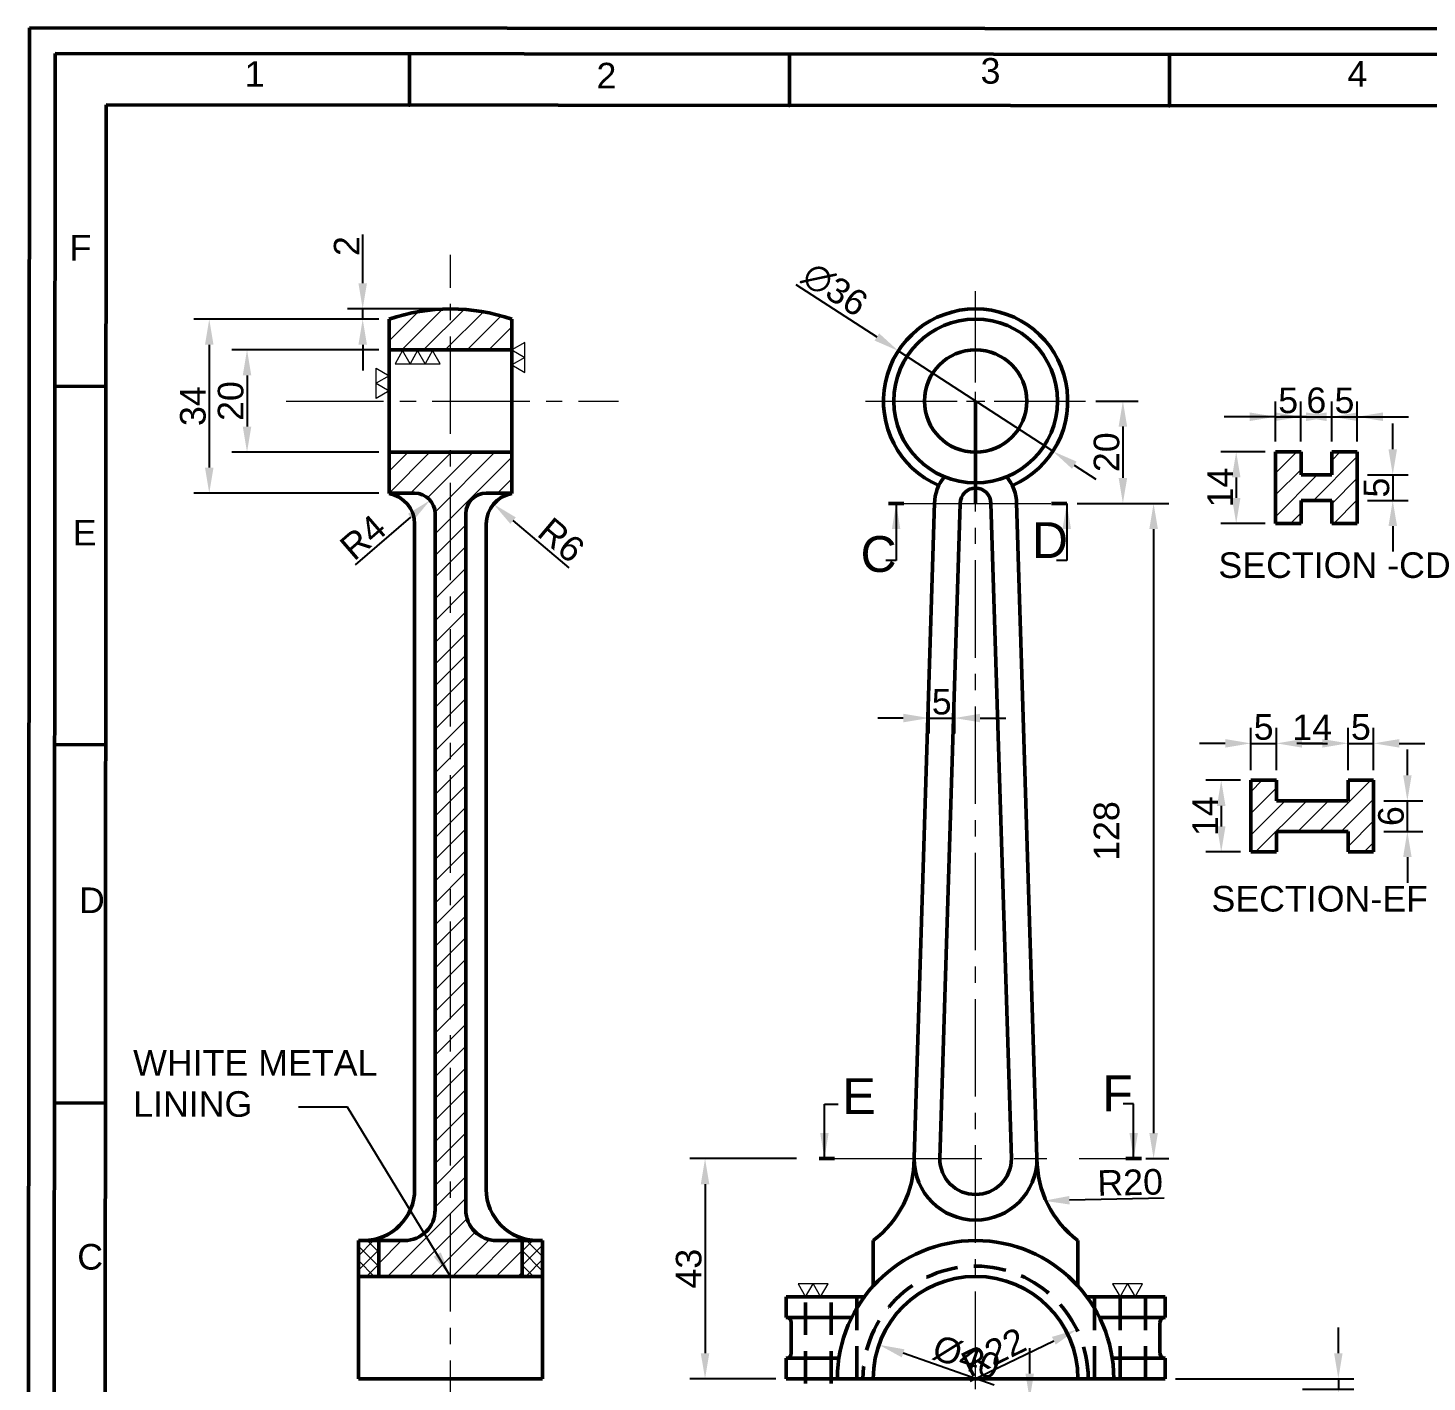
# Model space of a CAD drawing. Header units: millimetres. Extents: x 4773 to 5367, y 1948 to 2369.
# Drawn here: x 4772.8 to 5046.2, y 2104 to 2368.5 of the extents above; entities that cross this region are included whole.
import ezdxf

# ---------------------------------------------------------------- set-up
doc = ezdxf.new("R2010")
doc.units = ezdxf.units.MM
for name, pattern in [('CENTER', [50.8, 31.75, -6.35, 6.35, -6.35]), ('CENTER2', [28.575, 19.05, -3.175, 3.175, -3.175]), ('HIDDEN', [9.525, 6.35, -3.175])]:
    doc.linetypes.add(name, pattern=pattern)
doc.layers.get('0').update_dxf_attribs({"lineweight": 50})
for name, color, linetype, lineweight in [('CENTER', 7, 'CENTER', 20), ('DIM', 7, 'Continuous', 20), ('HIDDEN', 7, 'HIDDEN', 50)]:
    doc.layers.add(name, color=color, linetype=linetype, lineweight=lineweight)
doc.styles.get("Standard").update_dxf_attribs({"font": 'arial.ttf'})
doc.dimstyles.new('ISO-25', dxfattribs={"dimtxt": 5, "dimasz": 5, "dimexe": 3, "dimexo": 2, "dimtad": 1, "dimtxsty": 'Standard', "dimcen": 2.5, "dimadec": 0, "dimazin": 0, "dimtfac": 1, "dimtmove": 0, "dimatfit": 3, "dimfxl": 1, "dimarcsym": 0})
pattern_1 = [(45, (4594.364, 1935.3603), (-2.12132, 2.12132), [])]

# ---------------------------------------------------------------- blocks, each defined once
blk = doc.blocks.new('*U7')
at = {"layer": 'CENTER', "color": 0, "linetype": 'CENTER2', "transparency": 16777216}
blk.add_line((-27.37, 0), (37.58, 0), dxfattribs=at)
blk = doc.blocks.new('*U8')
at = {"layer": 'CENTER', "color": 0, "linetype": 'CENTER2', "transparency": 16777216}
for p, q in [((0, 3.6), (0, 21.5)), ((-21.5, 0), (-3.6, 0)), ((3.6, 0), (21.5, 0)), ((0, -250.16), (0, -3.6))]:
    blk.add_line(p, q, dxfattribs=at)
at = {"layer": 'CENTER', "color": 0, "linetype": 'Continuous', "transparency": 16777216}
for p, q in [((-1.8, 0), (1.8, 0)), ((0, -1.8), (0, 1.8))]:
    blk.add_line(p, q, dxfattribs=at)
blk = doc.blocks.new('*U9')
at = {"layer": 'CENTER', "color": 0, "linetype": 'CENTER2', "transparency": 16777216}
blk.add_line((0, -237.53), (0, 26.08), dxfattribs=at)
blk = doc.blocks.new('*D36')
at = {"layer": 'Defpoints', "color": 0, "transparency": 16777216}
for p in [(4843.34, 2311.64), (4808.21, 2277.64), (4843.34, 2277.64)]:
    blk.add_point(p, dxfattribs=at)
at = {"layer": 'DIM', "color": 0, "lineweight": -2, "transparency": 16777216}
for p, q in [((4841.34, 2311.64), (4805.21, 2311.64)), ((4808.21, 2306.64), (4808.21, 2282.64)), ((4841.34, 2277.64), (4805.21, 2277.64))]:
    blk.add_line(p, q, dxfattribs=at)
at = {"layer": 'DIM', "color": 0, "transparency": 16777216}
for points in [[(4807.38, 2306.64), (4809.04, 2306.64), (4808.21, 2311.64)], [(4807.38, 2282.64), (4809.04, 2282.64), (4808.21, 2277.64)]]:
    blk.add_solid(points, dxfattribs=at)
at = {"layer": 'DIM', "color": 0, "transparency": 16777216, "insert": (4805.03, 2294.64), "char_height": 5, "attachment_point": 5, "rotation": 90}
blk.add_mtext('34', dxfattribs=at)
blk = doc.blocks.new('*D37')
at = {"layer": 'Defpoints', "color": 0, "transparency": 16777216}
for p in [(4838.19, 2313.64), (4855.34, 2313.64), (4843.34, 2311.64)]:
    blk.add_point(p, dxfattribs=at)
at = {"layer": 'DIM', "color": 0, "lineweight": -2, "transparency": 16777216}
for p, q in [((4838.19, 2318.64), (4838.19, 2328.2)), ((4853.34, 2313.64), (4835.19, 2313.64)), ((4838.19, 2311.64), (4838.19, 2313.64)), ((4841.34, 2311.64), (4835.19, 2311.64)), ((4838.19, 2306.64), (4838.19, 2301.64))]:
    blk.add_line(p, q, dxfattribs=at)
at = {"layer": 'DIM', "color": 0, "transparency": 16777216}
for points in [[(4837.36, 2318.64), (4839.02, 2318.64), (4838.19, 2313.64)], [(4837.36, 2306.64), (4839.02, 2306.64), (4838.19, 2311.64)]]:
    blk.add_solid(points, dxfattribs=at)
at = {"layer": 'DIM', "color": 0, "transparency": 16777216, "insert": (4835.05, 2325.92), "char_height": 5, "attachment_point": 5, "rotation": 90}
blk.add_mtext('2', dxfattribs=at)
blk = doc.blocks.new('*D38')
at = {"layer": 'Defpoints', "color": 0, "transparency": 16777216}
for p in [(4843.34, 2305.64), (4815.59, 2285.64), (4843.34, 2285.64)]:
    blk.add_point(p, dxfattribs=at)
at = {"layer": 'DIM', "color": 0, "lineweight": -2, "transparency": 16777216}
for p, q in [((4841.34, 2305.64), (4812.59, 2305.64)), ((4815.59, 2300.64), (4815.59, 2290.64)), ((4841.34, 2285.64), (4812.59, 2285.64))]:
    blk.add_line(p, q, dxfattribs=at)
at = {"layer": 'DIM', "color": 0, "transparency": 16777216}
for points in [[(4814.76, 2300.64), (4816.42, 2300.64), (4815.59, 2305.64)], [(4814.76, 2290.64), (4816.42, 2290.64), (4815.59, 2285.64)]]:
    blk.add_solid(points, dxfattribs=at)
at = {"layer": 'DIM', "color": 0, "transparency": 16777216, "insert": (4812.41, 2295.64), "char_height": 5, "attachment_point": 5, "rotation": 90}
blk.add_mtext('20', dxfattribs=at)
blk = doc.blocks.new('*D39')
at = {"layer": 'Defpoints', "color": 0, "transparency": 16777216}
for p in [(4863.76, 2275.51), (4868.34, 2271.64)]:
    blk.add_point(p, dxfattribs=at)
at = {"layer": 'DIM', "color": 0, "lineweight": -2, "transparency": 16777216}
blk.add_line((4878.51, 2263.05), (4867.58, 2272.28), dxfattribs=at)
at = {"layer": 'DIM', "color": 0, "transparency": 16777216}
blk.add_solid([(4868.11, 2272.92), (4867.04, 2271.65), (4863.76, 2275.51)], dxfattribs=at)
at = {"layer": 'DIM', "color": 0, "transparency": 16777216, "insert": (4877, 2268.48), "char_height": 5, "attachment_point": 5, "rotation": 319.797}
blk.add_mtext('R6', dxfattribs=at)
blk = doc.blocks.new('*D40')
at = {"layer": 'Defpoints', "color": 0, "transparency": 16777216}
for p in [(4851.36, 2276.26), (4848.34, 2273.64)]:
    blk.add_point(p, dxfattribs=at)
at = {"layer": 'DIM', "color": 0, "lineweight": -2, "transparency": 16777216}
blk.add_line((4836.78, 2263.62), (4847.58, 2272.98), dxfattribs=at)
at = {"layer": 'DIM', "color": 0, "transparency": 16777216}
blk.add_solid([(4847.04, 2273.61), (4848.13, 2272.35), (4851.36, 2276.26)], dxfattribs=at)
at = {"layer": 'DIM', "color": 0, "transparency": 16777216, "insert": (4838.25, 2269.03), "char_height": 5, "attachment_point": 5, "rotation": 40.897}
blk.add_mtext('R4', dxfattribs=at)
blk = doc.blocks.new('*D41')
at = {"layer": 'Defpoints', "color": 0, "transparency": 16777216}
for p in [(4942.85, 2305.44), (4973.05, 2285.83)]:
    blk.add_point(p, dxfattribs=at)
at = {"layer": 'DIM', "color": 0, "lineweight": -2, "transparency": 16777216}
for p, q in [((4922.85, 2318.42), (4938.66, 2308.16)), ((4973.05, 2285.83), (4942.85, 2305.44)), ((4977.24, 2283.11), (4981.43, 2280.39))]:
    blk.add_line(p, q, dxfattribs=at)
at = {"layer": 'DIM', "color": 0, "transparency": 16777216}
for points in [[(4939.11, 2308.86), (4938.2, 2307.46), (4942.85, 2305.44)], [(4977.69, 2283.81), (4976.79, 2282.41), (4973.05, 2285.83)]]:
    blk.add_solid(points, dxfattribs=at)
at = {"layer": 'DIM', "color": 0, "transparency": 16777216, "insert": (4930.46, 2317.44), "char_height": 5, "attachment_point": 5, "rotation": 327.007}
blk.add_mtext('∅36', dxfattribs=at)
blk = doc.blocks.new('*D42')
at = {"layer": 'Defpoints', "color": 0, "transparency": 16777216}
for p in [(4979.45, 2295.64), (4975.77, 2275.64), (4986.73, 2275.64)]:
    blk.add_point(p, dxfattribs=at)
at = {"layer": 'DIM', "color": 0, "lineweight": -2, "transparency": 16777216}
for p, q in [((4981.45, 2295.64), (4989.73, 2295.64)), ((4986.73, 2290.64), (4986.73, 2280.64)), ((4977.77, 2275.64), (4989.73, 2275.64))]:
    blk.add_line(p, q, dxfattribs=at)
at = {"layer": 'DIM', "color": 0, "transparency": 16777216}
for points in [[(4985.9, 2290.64), (4987.57, 2290.64), (4986.73, 2295.64)], [(4985.9, 2280.64), (4987.57, 2280.64), (4986.73, 2275.64)]]:
    blk.add_solid(points, dxfattribs=at)
at = {"layer": 'DIM', "color": 0, "transparency": 16777216, "insert": (4983.56, 2285.64), "char_height": 5, "attachment_point": 5, "rotation": 90}
blk.add_mtext('20', dxfattribs=at)
blk = doc.blocks.new('*D43')
at = {"layer": 'Defpoints', "color": 0, "transparency": 16777216}
for p in [(4948.83, 2240.08), (4953.83, 2239.92), (4953.83, 2233.71)]:
    blk.add_point(p, dxfattribs=at)
at = {"layer": 'DIM', "color": 0, "lineweight": -2, "transparency": 16777216}
for p, q in [((4948.83, 2238.08), (4948.83, 2230.71)), ((4953.83, 2237.92), (4953.83, 2230.71)), ((4943.83, 2233.71), (4938.83, 2233.71)), ((4948.83, 2233.71), (4953.83, 2233.71)), ((4958.83, 2233.71), (4963.83, 2233.71))]:
    blk.add_line(p, q, dxfattribs=at)
at = {"layer": 'DIM', "color": 0, "transparency": 16777216}
for points in [[(4943.83, 2234.55), (4943.83, 2232.88), (4948.83, 2233.71)], [(4958.83, 2234.55), (4958.83, 2232.88), (4953.83, 2233.71)]]:
    blk.add_solid(points, dxfattribs=at)
at = {"layer": 'DIM', "color": 0, "transparency": 16777216, "insert": (4951.33, 2236.88), "char_height": 5, "attachment_point": 5}
blk.add_mtext('5', dxfattribs=at)
blk = doc.blocks.new('*D44')
at = {"layer": 'Defpoints', "color": 0, "transparency": 16777216}
for p in [(4924.95, 2147.64), (4905.09, 2104.64), (4920.92, 2104.64)]:
    blk.add_point(p, dxfattribs=at)
at = {"layer": 'DIM', "color": 0, "lineweight": -2, "transparency": 16777216}
for p, q in [((4922.95, 2147.64), (4902.09, 2147.64)), ((4905.09, 2142.64), (4905.09, 2109.64)), ((4918.92, 2104.64), (4902.09, 2104.64))]:
    blk.add_line(p, q, dxfattribs=at)
at = {"layer": 'DIM', "color": 0, "transparency": 16777216}
for points in [[(4904.25, 2142.64), (4905.92, 2142.64), (4905.09, 2147.64)], [(4904.25, 2109.64), (4905.92, 2109.64), (4905.09, 2104.64)]]:
    blk.add_solid(points, dxfattribs=at)
at = {"layer": 'DIM', "color": 0, "transparency": 16777216, "insert": (4901.91, 2126.14), "char_height": 5, "attachment_point": 5, "rotation": 90}
blk.add_mtext('43', dxfattribs=at)
blk = doc.blocks.new('*D45')
at = {"layer": 'Defpoints', "color": 0, "transparency": 16777216}
for p in [(4994.98, 2104.64), (5019.86, 2102.64), (5028.83, 2102.64)]:
    blk.add_point(p, dxfattribs=at)
at = {"layer": 'DIM', "color": 0, "lineweight": -2, "transparency": 16777216}
for p, q in [((5028.83, 2109.64), (5028.83, 2114.64)), ((4996.98, 2104.64), (5031.83, 2104.64)), ((5021.86, 2102.64), (5031.83, 2102.64)), ((5028.83, 2104.64), (5028.83, 2102.64)), ((5028.83, 2097.64), (5028.83, 2088.07))]:
    blk.add_line(p, q, dxfattribs=at)
at = {"layer": 'DIM', "color": 0, "transparency": 16777216}
for points in [[(5028, 2109.64), (5029.66, 2109.64), (5028.83, 2104.64)], [(5028, 2097.64), (5029.66, 2097.64), (5028.83, 2102.64)]]:
    blk.add_solid(points, dxfattribs=at)
at = {"layer": 'DIM', "color": 0, "transparency": 16777216, "insert": (5025.69, 2090.36), "char_height": 5, "attachment_point": 5, "rotation": 90}
blk.add_mtext('2', dxfattribs=at)
blk = doc.blocks.new('*D53')
at = {"layer": 'Defpoints', "color": 0, "transparency": 16777216}
for p in [(4939.08, 2111.27), (4957.95, 2104.64)]:
    blk.add_point(p, dxfattribs=at)
at = {"layer": 'DIM', "color": 0, "lineweight": -2, "transparency": 16777216}
blk.add_line((4961.57, 2103.37), (4943.8, 2109.61), dxfattribs=at)
at = {"layer": 'DIM', "color": 0, "transparency": 16777216}
blk.add_solid([(4944.07, 2110.39), (4943.52, 2108.82), (4939.08, 2111.27)], dxfattribs=at)
at = {"layer": 'DIM', "color": 0, "transparency": 16777216, "insert": (4956.14, 2108.79), "char_height": 5, "attachment_point": 5, "rotation": 340.643}
blk.add_mtext('%%C40', dxfattribs=at)
blk = doc.blocks.new('*D54')
at = {"layer": 'Defpoints', "color": 0, "transparency": 16777216}
for p in [(4977.74, 2114.25), (4957.95, 2104.64)]:
    blk.add_point(p, dxfattribs=at)
at = {"layer": 'DIM', "color": 0, "lineweight": -2, "transparency": 16777216}
blk.add_line((4956.92, 2104.14), (4973.24, 2112.07), dxfattribs=at)
at = {"layer": 'DIM', "color": 0, "transparency": 16777216}
blk.add_solid([(4972.87, 2112.82), (4973.6, 2111.32), (4977.74, 2114.25)], dxfattribs=at)
at = {"layer": 'DIM', "color": 0, "transparency": 16777216, "insert": (4961.46, 2109.83), "char_height": 5, "attachment_point": 5, "rotation": 25.9158}
blk.add_mtext('R22', dxfattribs=at)
blk = doc.blocks.new('*D57')
at = {"layer": 'Defpoints', "color": 0, "transparency": 16777216}
for p in [(4957.95, 2100.64), (4957.95, 2096.64), (4968.52, 2096.64)]:
    blk.add_point(p, dxfattribs=at)
at = {"layer": 'DIM', "color": 0, "lineweight": -2, "transparency": 16777216}
for p, q in [((4968.52, 2105.64), (4968.52, 2110.64)), ((4959.95, 2100.64), (4971.52, 2100.64)), ((4968.52, 2100.64), (4968.52, 2096.64)), ((4959.95, 2096.64), (4971.52, 2096.64)), ((4968.52, 2091.64), (4968.52, 2081.93))]:
    blk.add_line(p, q, dxfattribs=at)
at = {"layer": 'DIM', "color": 0, "transparency": 16777216}
for points in [[(4967.69, 2105.64), (4969.35, 2105.64), (4968.52, 2100.64)], [(4967.69, 2091.64), (4969.35, 2091.64), (4968.52, 2096.64)]]:
    blk.add_solid(points, dxfattribs=at)
at = {"layer": 'DIM', "color": 0, "transparency": 16777216, "insert": (4965.4, 2084.28), "char_height": 5, "attachment_point": 5, "rotation": 90}
blk.add_mtext('4', dxfattribs=at)
blk = doc.blocks.new('*D71')
at = {"layer": 'Defpoints', "color": 0, "transparency": 16777216}
for p in [(5016.53, 2285.73), (5008.87, 2271.73), (5016.53, 2271.73)]:
    blk.add_point(p, dxfattribs=at)
at = {"layer": 'DIM', "color": 0, "lineweight": -2, "transparency": 16777216}
for p, q in [((5014.53, 2285.73), (5005.87, 2285.73)), ((5008.87, 2280.73), (5008.87, 2276.73)), ((5014.53, 2271.73), (5005.87, 2271.73))]:
    blk.add_line(p, q, dxfattribs=at)
at = {"layer": 'DIM', "color": 0, "transparency": 16777216}
for points in [[(5008.04, 2280.73), (5009.71, 2280.73), (5008.87, 2285.73)], [(5008.04, 2276.73), (5009.71, 2276.73), (5008.87, 2271.73)]]:
    blk.add_solid(points, dxfattribs=at)
at = {"layer": 'DIM', "color": 0, "transparency": 16777216, "insert": (5005.74, 2278.73), "char_height": 5, "attachment_point": 5, "rotation": 90}
blk.add_mtext('14', dxfattribs=at)
blk = doc.blocks.new('*D72')
at = {"layer": 'Defpoints', "color": 0, "transparency": 16777216}
for p in [(5021.53, 2292.57), (5016.53, 2285.73), (5021.53, 2285.73)]:
    blk.add_point(p, dxfattribs=at)
at = {"layer": 'DIM', "color": 0, "lineweight": -2, "transparency": 16777216}
for p, q in [((5016.53, 2287.73), (5016.53, 2295.57)), ((5021.53, 2287.73), (5021.53, 2295.57)), ((5011.53, 2292.57), (5006.53, 2292.57)), ((5016.53, 2292.57), (5021.53, 2292.57)), ((5026.53, 2292.57), (5031.53, 2292.57))]:
    blk.add_line(p, q, dxfattribs=at)
at = {"layer": 'DIM', "color": 0, "transparency": 16777216}
for points in [[(5011.53, 2293.41), (5011.53, 2291.74), (5016.53, 2292.57)], [(5026.53, 2293.41), (5026.53, 2291.74), (5021.53, 2292.57)]]:
    blk.add_solid(points, dxfattribs=at)
at = {"layer": 'DIM', "color": 0, "transparency": 16777216, "insert": (5019.03, 2295.74), "char_height": 5, "attachment_point": 5}
blk.add_mtext('5', dxfattribs=at)
blk = doc.blocks.new('*D73')
at = {"layer": 'Defpoints', "color": 0, "transparency": 16777216}
for p in [(5027.53, 2292.57), (5021.53, 2285.73), (5027.53, 2285.73)]:
    blk.add_point(p, dxfattribs=at)
at = {"layer": 'DIM', "color": 0, "lineweight": -2, "transparency": 16777216}
for p, q in [((5021.53, 2287.73), (5021.53, 2295.57)), ((5027.53, 2287.73), (5027.53, 2295.57)), ((5016.53, 2292.57), (5011.53, 2292.57)), ((5021.53, 2292.57), (5027.53, 2292.57)), ((5032.53, 2292.57), (5037.53, 2292.57))]:
    blk.add_line(p, q, dxfattribs=at)
at = {"layer": 'DIM', "color": 0, "transparency": 16777216}
for points in [[(5016.53, 2293.41), (5016.53, 2291.74), (5021.53, 2292.57)], [(5032.53, 2293.41), (5032.53, 2291.74), (5027.53, 2292.57)]]:
    blk.add_solid(points, dxfattribs=at)
at = {"layer": 'DIM', "color": 0, "transparency": 16777216, "insert": (5024.53, 2295.75), "char_height": 5, "attachment_point": 5}
blk.add_mtext('6', dxfattribs=at)
blk = doc.blocks.new('*D74')
at = {"layer": 'Defpoints', "color": 0, "transparency": 16777216}
for p in [(5032.53, 2292.57), (5027.53, 2285.73), (5032.53, 2285.73)]:
    blk.add_point(p, dxfattribs=at)
at = {"layer": 'DIM', "color": 0, "lineweight": -2, "transparency": 16777216}
for p, q in [((5027.53, 2287.73), (5027.53, 2295.57)), ((5032.53, 2287.73), (5032.53, 2295.57)), ((5022.53, 2292.57), (5017.53, 2292.57)), ((5027.53, 2292.57), (5032.53, 2292.57)), ((5037.53, 2292.57), (5042.53, 2292.57))]:
    blk.add_line(p, q, dxfattribs=at)
at = {"layer": 'DIM', "color": 0, "transparency": 16777216}
for points in [[(5022.53, 2293.41), (5022.53, 2291.74), (5027.53, 2292.57)], [(5037.53, 2293.41), (5037.53, 2291.74), (5032.53, 2292.57)]]:
    blk.add_solid(points, dxfattribs=at)
at = {"layer": 'DIM', "color": 0, "transparency": 16777216, "insert": (5030.03, 2295.74), "char_height": 5, "attachment_point": 5}
blk.add_mtext('5', dxfattribs=at)
blk = doc.blocks.new('*D75')
at = {"layer": 'Defpoints', "color": 0, "transparency": 16777216}
for p in [(5032.53, 2281.23), (5032.53, 2276.23), (5039.46, 2276.23)]:
    blk.add_point(p, dxfattribs=at)
at = {"layer": 'DIM', "color": 0, "lineweight": -2, "transparency": 16777216}
for p, q in [((5039.46, 2286.23), (5039.46, 2291.23)), ((5034.53, 2281.23), (5042.46, 2281.23)), ((5039.46, 2281.23), (5039.46, 2276.23)), ((5034.53, 2276.23), (5042.46, 2276.23)), ((5039.46, 2271.23), (5039.46, 2266.23))]:
    blk.add_line(p, q, dxfattribs=at)
at = {"layer": 'DIM', "color": 0, "transparency": 16777216}
for points in [[(5038.63, 2286.23), (5040.3, 2286.23), (5039.46, 2281.23)], [(5038.63, 2271.23), (5040.3, 2271.23), (5039.46, 2276.23)]]:
    blk.add_solid(points, dxfattribs=at)
at = {"layer": 'DIM', "color": 0, "transparency": 16777216, "insert": (5036.3, 2278.73), "char_height": 5, "attachment_point": 5, "rotation": 90}
blk.add_mtext('5', dxfattribs=at)
blk = doc.blocks.new('*D76')
at = {"layer": 'Defpoints', "color": 0, "transparency": 16777216}
for p in [(5011.73, 2221.55), (5005.95, 2207.55), (5011.73, 2207.55)]:
    blk.add_point(p, dxfattribs=at)
at = {"layer": 'DIM', "color": 0, "lineweight": -2, "transparency": 16777216}
for p, q in [((5009.73, 2221.55), (5002.95, 2221.55)), ((5005.95, 2216.55), (5005.95, 2212.55)), ((5009.73, 2207.55), (5002.95, 2207.55))]:
    blk.add_line(p, q, dxfattribs=at)
at = {"layer": 'DIM', "color": 0, "transparency": 16777216}
for points in [[(5005.12, 2216.55), (5006.78, 2216.55), (5005.95, 2221.55)], [(5005.12, 2212.55), (5006.78, 2212.55), (5005.95, 2207.55)]]:
    blk.add_solid(points, dxfattribs=at)
at = {"layer": 'DIM', "color": 0, "transparency": 16777216, "insert": (5002.81, 2214.55), "char_height": 5, "attachment_point": 5, "rotation": 90}
blk.add_mtext('14', dxfattribs=at)
blk = doc.blocks.new('*D77')
at = {"layer": 'Defpoints', "color": 0, "transparency": 16777216}
for p in [(5016.73, 2228.77), (5011.73, 2221.55), (5016.73, 2221.55)]:
    blk.add_point(p, dxfattribs=at)
at = {"layer": 'DIM', "color": 0, "lineweight": -2, "transparency": 16777216}
for p, q in [((5011.73, 2223.55), (5011.73, 2231.77)), ((5016.73, 2223.55), (5016.73, 2231.77)), ((5006.73, 2228.77), (5001.73, 2228.77)), ((5011.73, 2228.77), (5016.73, 2228.77)), ((5021.73, 2228.77), (5026.73, 2228.77))]:
    blk.add_line(p, q, dxfattribs=at)
at = {"layer": 'DIM', "color": 0, "transparency": 16777216}
for points in [[(5006.73, 2229.6), (5006.73, 2227.94), (5011.73, 2228.77)], [(5021.73, 2229.6), (5021.73, 2227.94), (5016.73, 2228.77)]]:
    blk.add_solid(points, dxfattribs=at)
at = {"layer": 'DIM', "color": 0, "transparency": 16777216, "insert": (5014.23, 2231.94), "char_height": 5, "attachment_point": 5}
blk.add_mtext('5', dxfattribs=at)
blk = doc.blocks.new('*D78')
at = {"layer": 'Defpoints', "color": 0, "transparency": 16777216}
for p in [(5030.73, 2228.77), (5016.73, 2221.55), (5030.73, 2221.55)]:
    blk.add_point(p, dxfattribs=at)
at = {"layer": 'DIM', "color": 0, "lineweight": -2, "transparency": 16777216}
for p, q in [((5016.73, 2223.55), (5016.73, 2231.77)), ((5030.73, 2223.55), (5030.73, 2231.77)), ((5021.73, 2228.77), (5025.73, 2228.77))]:
    blk.add_line(p, q, dxfattribs=at)
at = {"layer": 'DIM', "color": 0, "transparency": 16777216}
for points in [[(5021.73, 2229.6), (5021.73, 2227.94), (5016.73, 2228.77)], [(5025.73, 2229.6), (5025.73, 2227.94), (5030.73, 2228.77)]]:
    blk.add_solid(points, dxfattribs=at)
at = {"layer": 'DIM', "color": 0, "transparency": 16777216, "insert": (5023.73, 2231.9), "char_height": 5, "attachment_point": 5}
blk.add_mtext('14', dxfattribs=at)
blk = doc.blocks.new('*D79')
at = {"layer": 'Defpoints', "color": 0, "transparency": 16777216}
for p in [(5035.73, 2228.77), (5030.73, 2221.55), (5035.73, 2221.55)]:
    blk.add_point(p, dxfattribs=at)
at = {"layer": 'DIM', "color": 0, "lineweight": -2, "transparency": 16777216}
for p, q in [((5030.73, 2223.55), (5030.73, 2231.77)), ((5035.73, 2223.55), (5035.73, 2231.77)), ((5025.73, 2228.77), (5020.73, 2228.77)), ((5030.73, 2228.77), (5035.73, 2228.77)), ((5040.73, 2228.77), (5045.73, 2228.77))]:
    blk.add_line(p, q, dxfattribs=at)
at = {"layer": 'DIM', "color": 0, "transparency": 16777216}
for points in [[(5025.73, 2229.6), (5025.73, 2227.94), (5030.73, 2228.77)], [(5040.73, 2229.6), (5040.73, 2227.94), (5035.73, 2228.77)]]:
    blk.add_solid(points, dxfattribs=at)
at = {"layer": 'DIM', "color": 0, "transparency": 16777216, "insert": (5033.23, 2231.94), "char_height": 5, "attachment_point": 5}
blk.add_mtext('5', dxfattribs=at)
blk = doc.blocks.new('*D80')
at = {"layer": 'Defpoints', "color": 0, "transparency": 16777216}
for p in [(5035.73, 2217.55), (5042.32, 2217.55), (5035.73, 2211.55)]:
    blk.add_point(p, dxfattribs=at)
at = {"layer": 'DIM', "color": 0, "lineweight": -2, "transparency": 16777216}
for p, q in [((5042.32, 2222.55), (5042.32, 2227.55)), ((5037.73, 2217.55), (5045.32, 2217.55)), ((5042.32, 2211.55), (5042.32, 2217.55)), ((5037.73, 2211.55), (5045.32, 2211.55)), ((5042.32, 2206.55), (5042.32, 2201.55))]:
    blk.add_line(p, q, dxfattribs=at)
at = {"layer": 'DIM', "color": 0, "transparency": 16777216}
for points in [[(5041.49, 2222.55), (5043.15, 2222.55), (5042.32, 2217.55)], [(5041.49, 2206.55), (5043.15, 2206.55), (5042.32, 2211.55)]]:
    blk.add_solid(points, dxfattribs=at)
at = {"layer": 'DIM', "color": 0, "transparency": 16777216, "insert": (5039.14, 2214.55), "char_height": 5, "attachment_point": 5, "rotation": 90}
blk.add_mtext('6', dxfattribs=at)
blk = doc.blocks.new('*D81')
at = {"layer": 'Defpoints', "color": 0, "transparency": 16777216}
for p in [(4971.29, 2139.41), (4991.29, 2139.86)]:
    blk.add_point(p, dxfattribs=at)
at = {"layer": 'DIM', "color": 0, "lineweight": -2, "transparency": 16777216}
blk.add_line((4994.81, 2139.94), (4976.29, 2139.52), dxfattribs=at)
at = {"layer": 'DIM', "color": 0, "transparency": 16777216}
blk.add_solid([(4976.27, 2140.35), (4976.31, 2138.69), (4971.29, 2139.41)], dxfattribs=at)
at = {"layer": 'DIM', "color": 0, "transparency": 16777216, "insert": (4988.15, 2142.97), "char_height": 5, "attachment_point": 5, "rotation": 1.3093}
blk.add_mtext('R20', dxfattribs=at)
blk = doc.blocks.new('*D82')
at = {"layer": 'Defpoints', "color": 0, "transparency": 16777216}
for p in [(4975.77, 2275.64), (4989.23, 2147.64), (4992.73, 2147.64)]:
    blk.add_point(p, dxfattribs=at)
at = {"layer": 'DIM', "color": 0, "lineweight": -2, "transparency": 16777216}
for p, q in [((4977.77, 2275.64), (4995.73, 2275.64)), ((4992.73, 2270.64), (4992.73, 2152.64)), ((4991.23, 2147.64), (4995.73, 2147.64))]:
    blk.add_line(p, q, dxfattribs=at)
at = {"layer": 'DIM', "color": 0, "transparency": 16777216}
for points in [[(4991.9, 2270.64), (4993.57, 2270.64), (4992.73, 2275.64)], [(4991.9, 2152.64), (4993.57, 2152.64), (4992.73, 2147.64)]]:
    blk.add_solid(points, dxfattribs=at)
at = {"layer": 'DIM', "color": 0, "transparency": 16777216, "insert": (4983.56, 2211.64), "char_height": 5, "attachment_point": 5, "rotation": 90}
blk.add_mtext('128', dxfattribs=at)

msp = doc.modelspace()

# ---------------------------------------------------------------- hatches: boundary and pattern name
at = {"layer": 'DIM'}
h = msp.add_hatch(dxfattribs=at)
h.set_pattern_fill('_USER', color=256, scale=3, angle=45, pattern_type=0)
h.set_pattern_definition(pattern_1)
h.paths.add_polyline_path([(4855.34, 2313.637, 0.0827625), (4843.34, 2311.637), (4843.34, 2305.637), (4855.34, 2305.637)])
h.paths.add_polyline_path([(4867.34, 2311.637, 0.0827625), (4855.34, 2313.637), (4855.34, 2305.637), (4867.34, 2305.637)])
h = msp.add_hatch(dxfattribs=at)
h.set_pattern_fill('_USER', color=256, scale=3, angle=45, pattern_type=0)
h.set_pattern_definition(pattern_1)
h.paths.add_polyline_path([(4843.34, 2285.637), (4843.34, 2277.637), (4848.34, 2277.637, -0.4142136), (4852.34, 2273.637), (4852.34, 2145.637), (4852.34, 2137.637, -0.4142136), (4846.34, 2131.637), (4841.34, 2131.637), (4841.34, 2124.637), (4869.34, 2124.637), (4869.34, 2131.637), (4864.34, 2131.637, -0.4142136), (4858.34, 2137.637), (4858.34, 2145.637), (4858.34, 2273.637, -0.4142136), (4862.34, 2277.637), (4867.34, 2277.637), (4867.34, 2285.637)])
h = msp.add_hatch(dxfattribs=at)
h.set_pattern_fill('_USER', color=256, scale=3, angle=45, pattern_type=0)
h.set_pattern_definition([(45, (102.325, 286.2563), (-2.1213203, 2.1213203), [])])
h.paths.add_polyline_path([(5027.535, 2276.226), (5027.535, 2271.726), (5032.535, 2271.726), (5032.535, 2285.726), (5027.535, 2285.726), (5027.535, 2281.226), (5021.535, 2281.226), (5021.535, 2285.726), (5016.535, 2285.726), (5016.535, 2271.726), (5021.535, 2271.726), (5021.535, 2276.226), (5024.535, 2276.226)])
h = msp.add_hatch(dxfattribs=at)
h.set_pattern_fill('_USER', color=256, scale=3, angle=45, pattern_type=0)
h.set_pattern_definition([(45, (32.2712, 209.718), (-2.1213203, 2.1213203), [])])
h.paths.add_polyline_path([(5023.727, 2211.546), (5030.727, 2211.546), (5030.727, 2207.546), (5035.727, 2207.546), (5035.727, 2221.546), (5030.727, 2221.546), (5030.727, 2217.546), (5023.727, 2217.546), (5016.727, 2217.546), (5016.727, 2221.546), (5011.727, 2221.546), (5011.727, 2207.546), (5016.727, 2207.546), (5016.727, 2211.546)])
h = msp.add_hatch(dxfattribs=at)
h.set_pattern_fill('_USER', color=256, scale=2, angle=45, double=1, pattern_type=0)
h.set_pattern_definition([(45, (4839.6913, 2128.2067), (-1.41421, 1.41421), []), (135, (4839.6913, 2128.2067), (-1.41421, -1.41421), [])])
h.paths.add_polyline_path([(4837.34, 2124.637), (4841.34, 2124.637), (4841.34, 2131.637), (4837.34, 2131.637)])
h.paths.add_polyline_path([(4873.34, 2131.637), (4869.34, 2131.637), (4869.34, 2124.637), (4873.34, 2124.637)])

# ---------------------------------------------------------------- linework, layer by layer
for p, q in [((4773.082, 2368.519), (4772.788, 1948.519)), ((5367.082, 2368.103), (4773.082, 2368.519)), ((4778.079, 2363.516), (4777.791, 1953.516)), ((5362.079, 2363.106), (4778.079, 2363.516)), ((4847.329, 2363.467), (4847.322, 2353.467)), ((4921.579, 2363.415), (4921.572, 2353.415)), ((4995.829, 2363.363), (4995.822, 2353.363)), ((4788.072, 2353.509), (4787.798, 1963.509)), ((5352.072, 2353.113), (4788.072, 2353.509)), ((4843.34, 2311.637), (4843.34, 2277.553)), ((4867.34, 2311.637), (4867.34, 2277.553)), ((4843.34, 2295.637), (4843.34, 2305.637)), ((4843.34, 2305.637), (4867.34, 2305.637)), ((4867.34, 2305.637), (4867.34, 2285.637)), ((4843.34, 2293.637), (4843.34, 2303.637)), ((4867.34, 2303.637), (4867.34, 2283.637)), ((4788.033, 2298.509), (4778.033, 2298.516)), ((4957.948, 2295.637), (4957.948, 2275.637)), ((4867.34, 2285.637), (4843.34, 2285.637)), ((5016.535, 2271.726), (5016.535, 2285.726)), ((5016.535, 2285.726), (5021.535, 2285.726)), ((5021.535, 2285.726), (5021.535, 2281.226)), ((5032.535, 2285.726), (5027.535, 2285.726)), ((5027.535, 2285.726), (5027.535, 2281.226)), ((5032.535, 2271.726), (5032.535, 2285.726)), ((5021.535, 2281.226), (5027.535, 2281.226)), ((4843.34, 2277.637), (4848.34, 2277.637)), ((4848.34, 2277.637), (4848.34, 2277.637)), ((4862.34, 2277.637), (4867.34, 2277.637)), ((4940.922, 2275.637), (4943.922, 2275.637)), ((4949.951, 2275.793), (4945.951, 2147.793)), ((4954.948, 2275.637), (4950.948, 2147.637)), ((4960.948, 2275.637), (4964.948, 2147.637)), ((4965.946, 2275.793), (4969.946, 2147.793)), ((4975.766, 2275.637), (4972.766, 2275.637)), ((5021.535, 2271.726), (5021.535, 2276.226)), ((5021.535, 2276.226), (5024.535, 2276.226)), ((5027.535, 2276.226), (5024.535, 2276.226)), ((5027.535, 2271.726), (5027.535, 2276.226)), ((4852.34, 2273.637), (4852.34, 2145.637)), ((4858.34, 2273.637), (4858.34, 2145.637)), ((5016.535, 2271.726), (5021.535, 2271.726)), ((5032.535, 2271.726), (5027.535, 2271.726)), ((4848.34, 2271.637), (4848.34, 2141.637)), ((4862.34, 2271.637), (4862.34, 2141.637)), ((4787.984, 2228.509), (4777.984, 2228.516)), ((5011.727, 2207.546), (5011.727, 2221.546)), ((5011.727, 2221.546), (5016.727, 2221.546)), ((5016.727, 2221.546), (5016.727, 2217.546)), ((5035.727, 2221.546), (5030.727, 2221.546)), ((5030.727, 2221.546), (5030.727, 2217.546)), ((5035.727, 2207.546), (5035.727, 2221.546)), ((5016.727, 2217.546), (5023.727, 2217.546)), ((5030.727, 2217.546), (5023.727, 2217.546)), ((5016.727, 2207.546), (5016.727, 2211.546)), ((5016.727, 2211.546), (5023.727, 2211.546)), ((5030.727, 2211.546), (5023.727, 2211.546)), ((5030.727, 2207.546), (5030.727, 2211.546)), ((5011.727, 2207.546), (5016.727, 2207.546)), ((5035.727, 2207.546), (5030.727, 2207.546)), ((4787.935, 2158.509), (4777.935, 2158.516)), ((4927.411, 2147.637), (4930.411, 2147.637)), ((4969.948, 2147.637), (4969.948, 2147.637)), ((4990.337, 2147.637), (4987.337, 2147.637)), ((4852.34, 2137.637), (4852.34, 2145.637)), ((4858.34, 2137.637), (4858.34, 2145.637)), ((4846.34, 2131.637), (4837.34, 2131.637)), ((4837.34, 2131.637), (4837.34, 2104.637)), ((4841.34, 2124.637), (4841.34, 2131.637)), ((4873.34, 2131.637), (4864.34, 2131.637)), ((4869.34, 2124.637), (4869.34, 2131.637)), ((4873.34, 2104.637), (4873.34, 2131.637)), ((4937.948, 2131.637), (4937.948, 2122.714)), ((4977.948, 2131.637), (4977.948, 2122.714)), ((4977.948, 2131.637), (4977.948, 2122.714)), ((4873.34, 2124.637), (4837.34, 2124.637)), ((4920.921, 2120.637), (4920.921, 2116.637)), ((4920.921, 2116.637), (4920.921, 2120.637)), ((4920.921, 2120.637), (4936.2, 2120.637)), ((4994.976, 2120.637), (4979.697, 2120.637)), ((4994.976, 2120.637), (4994.976, 2116.637)), ((4994.976, 2116.637), (4994.976, 2120.637)), ((4920.921, 2116.637), (4920.921, 2116.637)), ((4920.921, 2116.637), (4933.762, 2116.637)), ((4994.976, 2116.637), (4982.135, 2116.637)), ((4994.976, 2116.637), (4994.976, 2116.637)), ((4921.921, 2115.637), (4921.921, 2109.637)), ((4993.976, 2115.637), (4993.976, 2109.637)), ((4920.921, 2108.637), (4920.921, 2108.637)), ((4920.921, 2108.637), (4920.921, 2104.637)), ((4920.921, 2108.637), (4931.246, 2108.637)), ((4984.651, 2108.637), (4994.976, 2108.637)), ((4994.976, 2108.637), (4994.976, 2108.637)), ((4994.976, 2108.637), (4994.976, 2104.637)), ((4837.34, 2104.637), (4873.34, 2104.637)), ((4837.34, 2104.637), (4873.34, 2104.637)), ((4920.921, 2104.637), (4920.921, 2104.637)), ((4920.921, 2104.637), (4920.921, 2104.637)), ((4920.921, 2104.637), (4920.921, 2104.637)), ((4920.921, 2104.637), (4994.976, 2104.637))]:
    msp.add_line(p, q)
for radius in [16, 10]:
    msp.add_circle((4957.948, 2295.637), radius)
for centre, radius, start, end in [((4855.34, 2276.637), 37, 71.07536, 108.92464), ((4957.948, 2295.637), 18, 293.55646, 246.44354), ((4957.948, 2275.637), 8, 139.4584, 180), ((4957.948, 2275.637), 8, 0, 40.5416), ((4842.34, 2271.637), 6, 0, 80.40593), ((4848.34, 2273.637), 4, 0, 90), ((4862.34, 2273.637), 4, 90, 180), ((4868.34, 2271.637), 6, 99.59407, 180), ((4957.948, 2275.637), 3, 0, 180), ((4925.948, 2147.637), 20, 306.8699, 0), ((4957.948, 2147.637), 12, 180, 0), ((4957.948, 2147.637), 7, 180, 0), ((4989.948, 2147.637), 20, 180, 233.1301), ((4989.948, 2147.637), 20, 180, 233.1301), ((4838.34, 2141.637), 10, 270, 0), ((4872.34, 2141.637), 10, 180, 270), ((4846.34, 2137.637), 6, 270, 0), ((4864.34, 2137.637), 6, 180, 270), ((4957.948, 2104.637), 27, 0, 180), ((4957.948, 2104.637), 20, 0, 180), ((4920.921, 2115.637), 1, 0, 90), ((4994.976, 2115.637), 1, 90, 180), ((4920.921, 2109.637), 1, 270, 0), ((4994.976, 2109.637), 1, 180, 270)]:
    msp.add_arc(centre, radius, start, end)
for p in [(4847.322, 2353.467), (4921.572, 2353.415), (4995.822, 2353.363)]:
    msp.add_point(p)
at = {"layer": 'CENTER'}
for p, q in [((4940.922, 2275.637), (4975.766, 2275.637)), ((4927.411, 2147.637), (4990.337, 2147.637))]:
    msp.add_line(p, q, dxfattribs=at)
at = {"layer": 'DIM'}
for points in [[(4844.511, 2302.942), (4847.452, 2302.942), (4845.981, 2305.489)], [(4847.452, 2302.942), (4850.393, 2302.942), (4848.922, 2305.489)], [(4850.393, 2302.942), (4853.333, 2302.942), (4851.863, 2305.489)], [(4869.887, 2304.166), (4869.887, 2307.107), (4867.34, 2305.637)], [(4840.793, 2299.102), (4840.793, 2302.043), (4843.34, 2300.572)], [(4869.887, 2301.225), (4869.887, 2304.166), (4867.34, 2302.696)], [(4840.793, 2296.161), (4840.793, 2299.102), (4843.34, 2297.631)], [(4926.193, 2123.183), (4923.253, 2123.183), (4924.723, 2120.637)], [(4929.134, 2123.183), (4926.193, 2123.183), (4927.664, 2120.637)], [(4987.644, 2123.183), (4984.704, 2123.183), (4986.174, 2120.637)], [(4990.585, 2123.183), (4987.644, 2123.183), (4989.115, 2120.637)]]:
    msp.add_lwpolyline(points, close=True, dxfattribs=at)
at = {"layer": 'HIDDEN'}
for p, q in [((4924.723, 2084.637), (4924.723, 2120.637)), ((4929.723, 2084.637), (4929.723, 2120.637)), ((4934.723, 2104.637), (4934.723, 2120.637)), ((4981.174, 2104.637), (4981.174, 2120.637)), ((4986.174, 2104.637), (4986.174, 2120.637)), ((4991.174, 2104.637), (4991.174, 2120.637))]:
    msp.add_line(p, q, dxfattribs=at)
msp.add_arc((4957.948, 2104.637), 22, 0, 180, dxfattribs=at)

# ---------------------------------------------------------------- block references
at = {"layer": 'CENTER', "linetype": 'CENTER2'}
for name, p in [('*U9', (4855.34, 2298.137)), ('*U8', (4957.948, 2295.637)), ('*U7', (4850.59, 2295.637))]:
    msp.add_blockref(name, p, dxfattribs=at)

# ---------------------------------------------------------------- texts
for s, p in [('1', (4815.139, 2357.03)), ('3', (4958.927, 2357.647)), ('4', (5030.605, 2357.057)), ('2', (4883.876, 2356.715)), ('F', (4780.905, 2323.09)), ('E', (4781.533, 2267.434)), ('D', (4782.754, 2195.618)), ('C', (4782.413, 2125.967))]:
    msp.add_text(s, height=5).set_placement(p)
at = {"layer": 'DIM'}
for s, height, p in [('D', 7, (4968.947, 2264.972)), ('C ', 7, (4935.467, 2262.255)), ('SECTION -CD', 5, (5005.394, 2261.087)), ('SECTION-EF  ', 5, (5004.041, 2195.913)), ('WHITE METAL ', 5, (4793.342, 2163.848)), ('E ', 7, (4931.907, 2156.361)), ('F', 7, (4982.702, 2156.89)), ('LINING', 5, (4793.342, 2155.816))]:
    msp.add_text(s, height=height, dxfattribs=at).set_placement(p)

# ---------------------------------------------------------------- dimensions: what is measured, and where the dimension line sits
for base, p1, p2, picture, middle in [((4838.189, 2313.637), (4843.34, 2311.637), (4855.34, 2313.637), '*D37', (4835.054, 2325.917)), ((4808.211, 2277.637), (4843.34, 2311.637), (4843.34, 2277.637), '*D36', (4805.031, 2294.637)), ((4815.591, 2285.637), (4843.34, 2305.637), (4843.34, 2285.637), '*D38', (4812.413, 2295.637)), ((4986.733, 2275.637), (4979.448, 2295.637), (4975.766, 2275.637), '*D42', (4983.555, 2285.637)), ((5039.463, 2276.226), (5032.535, 2281.226), (5032.535, 2276.226), '*D75', (5036.296, 2278.726)), ((5008.872, 2271.726), (5016.535, 2285.726), (5016.535, 2271.726), '*D71', (5005.737, 2278.726)), ((5042.319, 2217.546), (5035.727, 2211.546), (5035.727, 2217.546), '*D80', (5039.141, 2214.546)), ((5005.949, 2207.546), (5011.727, 2221.546), (5011.727, 2207.546), '*D76', (5002.814, 2214.546)), ((4905.086, 2104.637), (4924.948, 2147.637), (4920.921, 2104.637), '*D44', (4901.906, 2126.137)), ((5028.83, 2102.637), (4994.976, 2104.637), (5019.861, 2102.637), '*D45', (5025.694, 2090.356)), ((4968.52, 2096.637), (4957.948, 2100.637), (4957.948, 2096.637), '*D57', (4965.395, 2084.282))]:
    dim = msp.add_linear_dim(base=base, p1=p1, p2=p2, angle=90, dimstyle='ISO-25', dxfattribs=at)
    dim.commit()
    dim.dimension.update_dxf_attribs({"geometry": picture, "text_midpoint": middle})
dim = msp.add_diameter_dim_2p(p1=(4973.046, 2285.835), p2=(4942.851, 2305.438), dimstyle='ISO-25', dxfattribs=at)
dim.commit()
dim.dimension.update_dxf_attribs({"geometry": '*D41', "text_midpoint": (4930.463, 2317.437)})
for base, p1, p2, picture, middle in [((5021.535, 2292.574), (5016.535, 2285.726), (5021.535, 2285.726), '*D72', (5019.035, 2295.741)), ((4953.832, 2233.713), (4948.835, 2240.078), (4953.832, 2239.922), '*D43', (4951.334, 2236.881)), ((5016.727, 2228.769), (5011.727, 2221.546), (5016.727, 2221.546), '*D77', (5014.227, 2231.937))]:
    dim = msp.add_linear_dim(base=base, p1=p1, p2=p2, dimstyle='ISO-25', dxfattribs=at)
    dim.commit()
    dim.dimension.update_dxf_attribs({"geometry": picture, "text_midpoint": middle})
for base, p1, p2, picture, middle in [((5027.535, 2292.574), (5021.535, 2285.726), (5027.535, 2285.726), '*D73', (5024.535, 2295.752)), ((5032.535, 2292.574), (5027.535, 2285.726), (5032.535, 2285.726), '*D74', (5030.035, 2295.741)), ((5030.727, 2228.769), (5016.727, 2221.546), (5030.727, 2221.546), '*D78', (5023.727, 2231.905)), ((5035.727, 2228.769), (5030.727, 2221.546), (5035.727, 2221.546), '*D79', (5033.227, 2231.937))]:
    dim = msp.add_linear_dim(base=base, p1=p1, p2=p2, dimstyle='ISO-25', override={"dimtmove": 1}, dxfattribs=at)
    dim.commit()
    dim.dimension.update_dxf_attribs({"geometry": picture, "text_midpoint": middle})
for center, mpoint, picture, middle in [((4848.34, 2273.637), (4851.364, 2276.255), '*D40', (4840.293, 2266.667)), ((4868.34, 2271.637), (4863.758, 2275.51), '*D39', (4874.95, 2266.05)), ((4991.289, 2139.863), (4971.294, 2139.406), '*D81', (4988.221, 2139.793)), ((4957.948, 2104.637), (4977.736, 2114.252), '*D54', (4962.83, 2107.008))]:
    dim = msp.add_radius_dim(center=center, mpoint=mpoint, dimstyle='ISO-25', dxfattribs=at)
    dim.commit()
    dim.dimension.update_dxf_attribs({"geometry": picture, "text_midpoint": middle, "dimtype": 164})
dim = msp.add_linear_dim(base=(4992.733, 2147.637), p1=(4975.766, 2275.637), p2=(4989.233, 2147.637), angle=90, dimstyle='ISO-25', override={"dimtmove": 1}, dxfattribs=at)
dim.commit()
dim.dimension.update_dxf_attribs({"geometry": '*D82', "text_midpoint": (4986.733, 2211.637), "dimtype": 160})
dim = msp.add_radius_dim(center=(4957.948, 2104.637), mpoint=(4939.079, 2111.266), text='%%C40', dimstyle='ISO-25', dxfattribs=at)
dim.commit()
dim.dimension.update_dxf_attribs({"geometry": '*D53', "text_midpoint": (4955.04, 2105.658), "dimtype": 164})

# ---------------------------------------------------------------- leaders
for points in [[(4942.422, 2275.637), (4942.422, 2264.462), (4940.395, 2264.462)], [(4975.766, 2275.637), (4975.766, 2264.462), (4973.739, 2264.462)], [(4855.34, 2124.637), (4835.234, 2157.674), (4825.619, 2157.674)], [(4928.411, 2147.637), (4928.411, 2158.276), (4931.078, 2158.276)], [(4988.837, 2147.637), (4988.837, 2158.346), (4986.781, 2158.346)]]:
    msp.add_leader(points, dimstyle='ISO-25', override={"dimgap": 0.625, "dimtad": 0}, dxfattribs=at)

doc.saveas('drawing.dxf')
